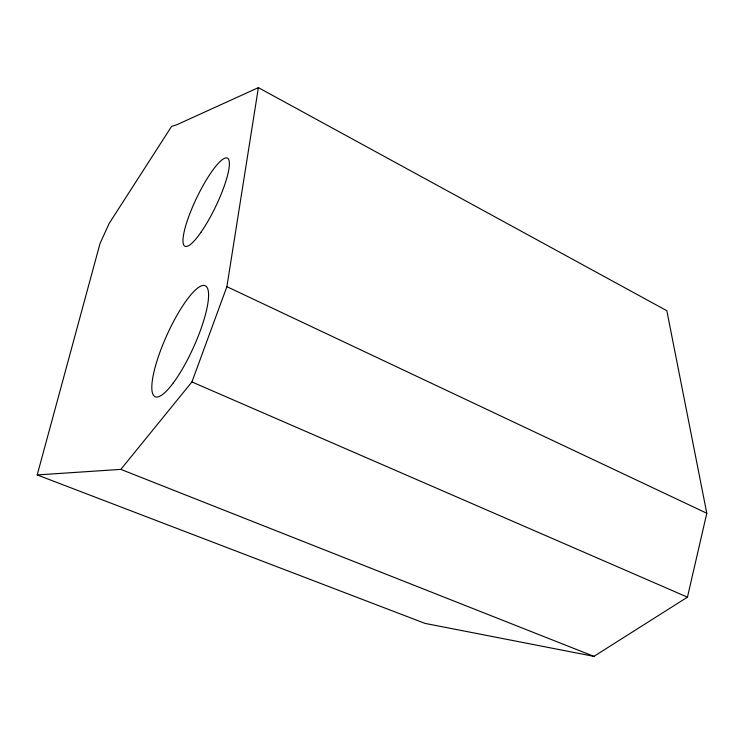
<?xml version="1.0" encoding="UTF-8"?>
<svg xmlns="http://www.w3.org/2000/svg" width="744" height="744" viewBox="0 0 744 744"><rect width="100%" height="100%" fill="white"/><g stroke="black" fill="none" stroke-linecap="round" stroke-linejoin="round"><path stroke-width="1.12" d="M37.2 474.932L120.844 469.38L191.924 381.942L226.892 286.673L258.382 87.643L666.838 310.722L706.8 513.248L687.456 597.153L593.926 656.357L425.038 623.398L37.2 474.932L100.012 243.567L109.163 223.442L171.585 126.406L176.821 124.741L258.382 87.643M120.844 469.38L593.926 656.357M191.924 381.942L687.456 597.153M226.892 286.673L706.8 513.248M201.168 231.998A48.927 10.444 -64.3 0 0 228.334 158.918A48.927 10.444 -64.3 0 0 189.041 215.769A48.927 10.444 -64.3 0 0 201.168 231.998M173.287 382.928A60.887 14.638 -65.7 0 0 207.52 288.291A60.887 14.638 -65.7 0 0 159.783 352.619A60.887 14.638 -65.7 0 0 173.287 382.928"/></g></svg>
